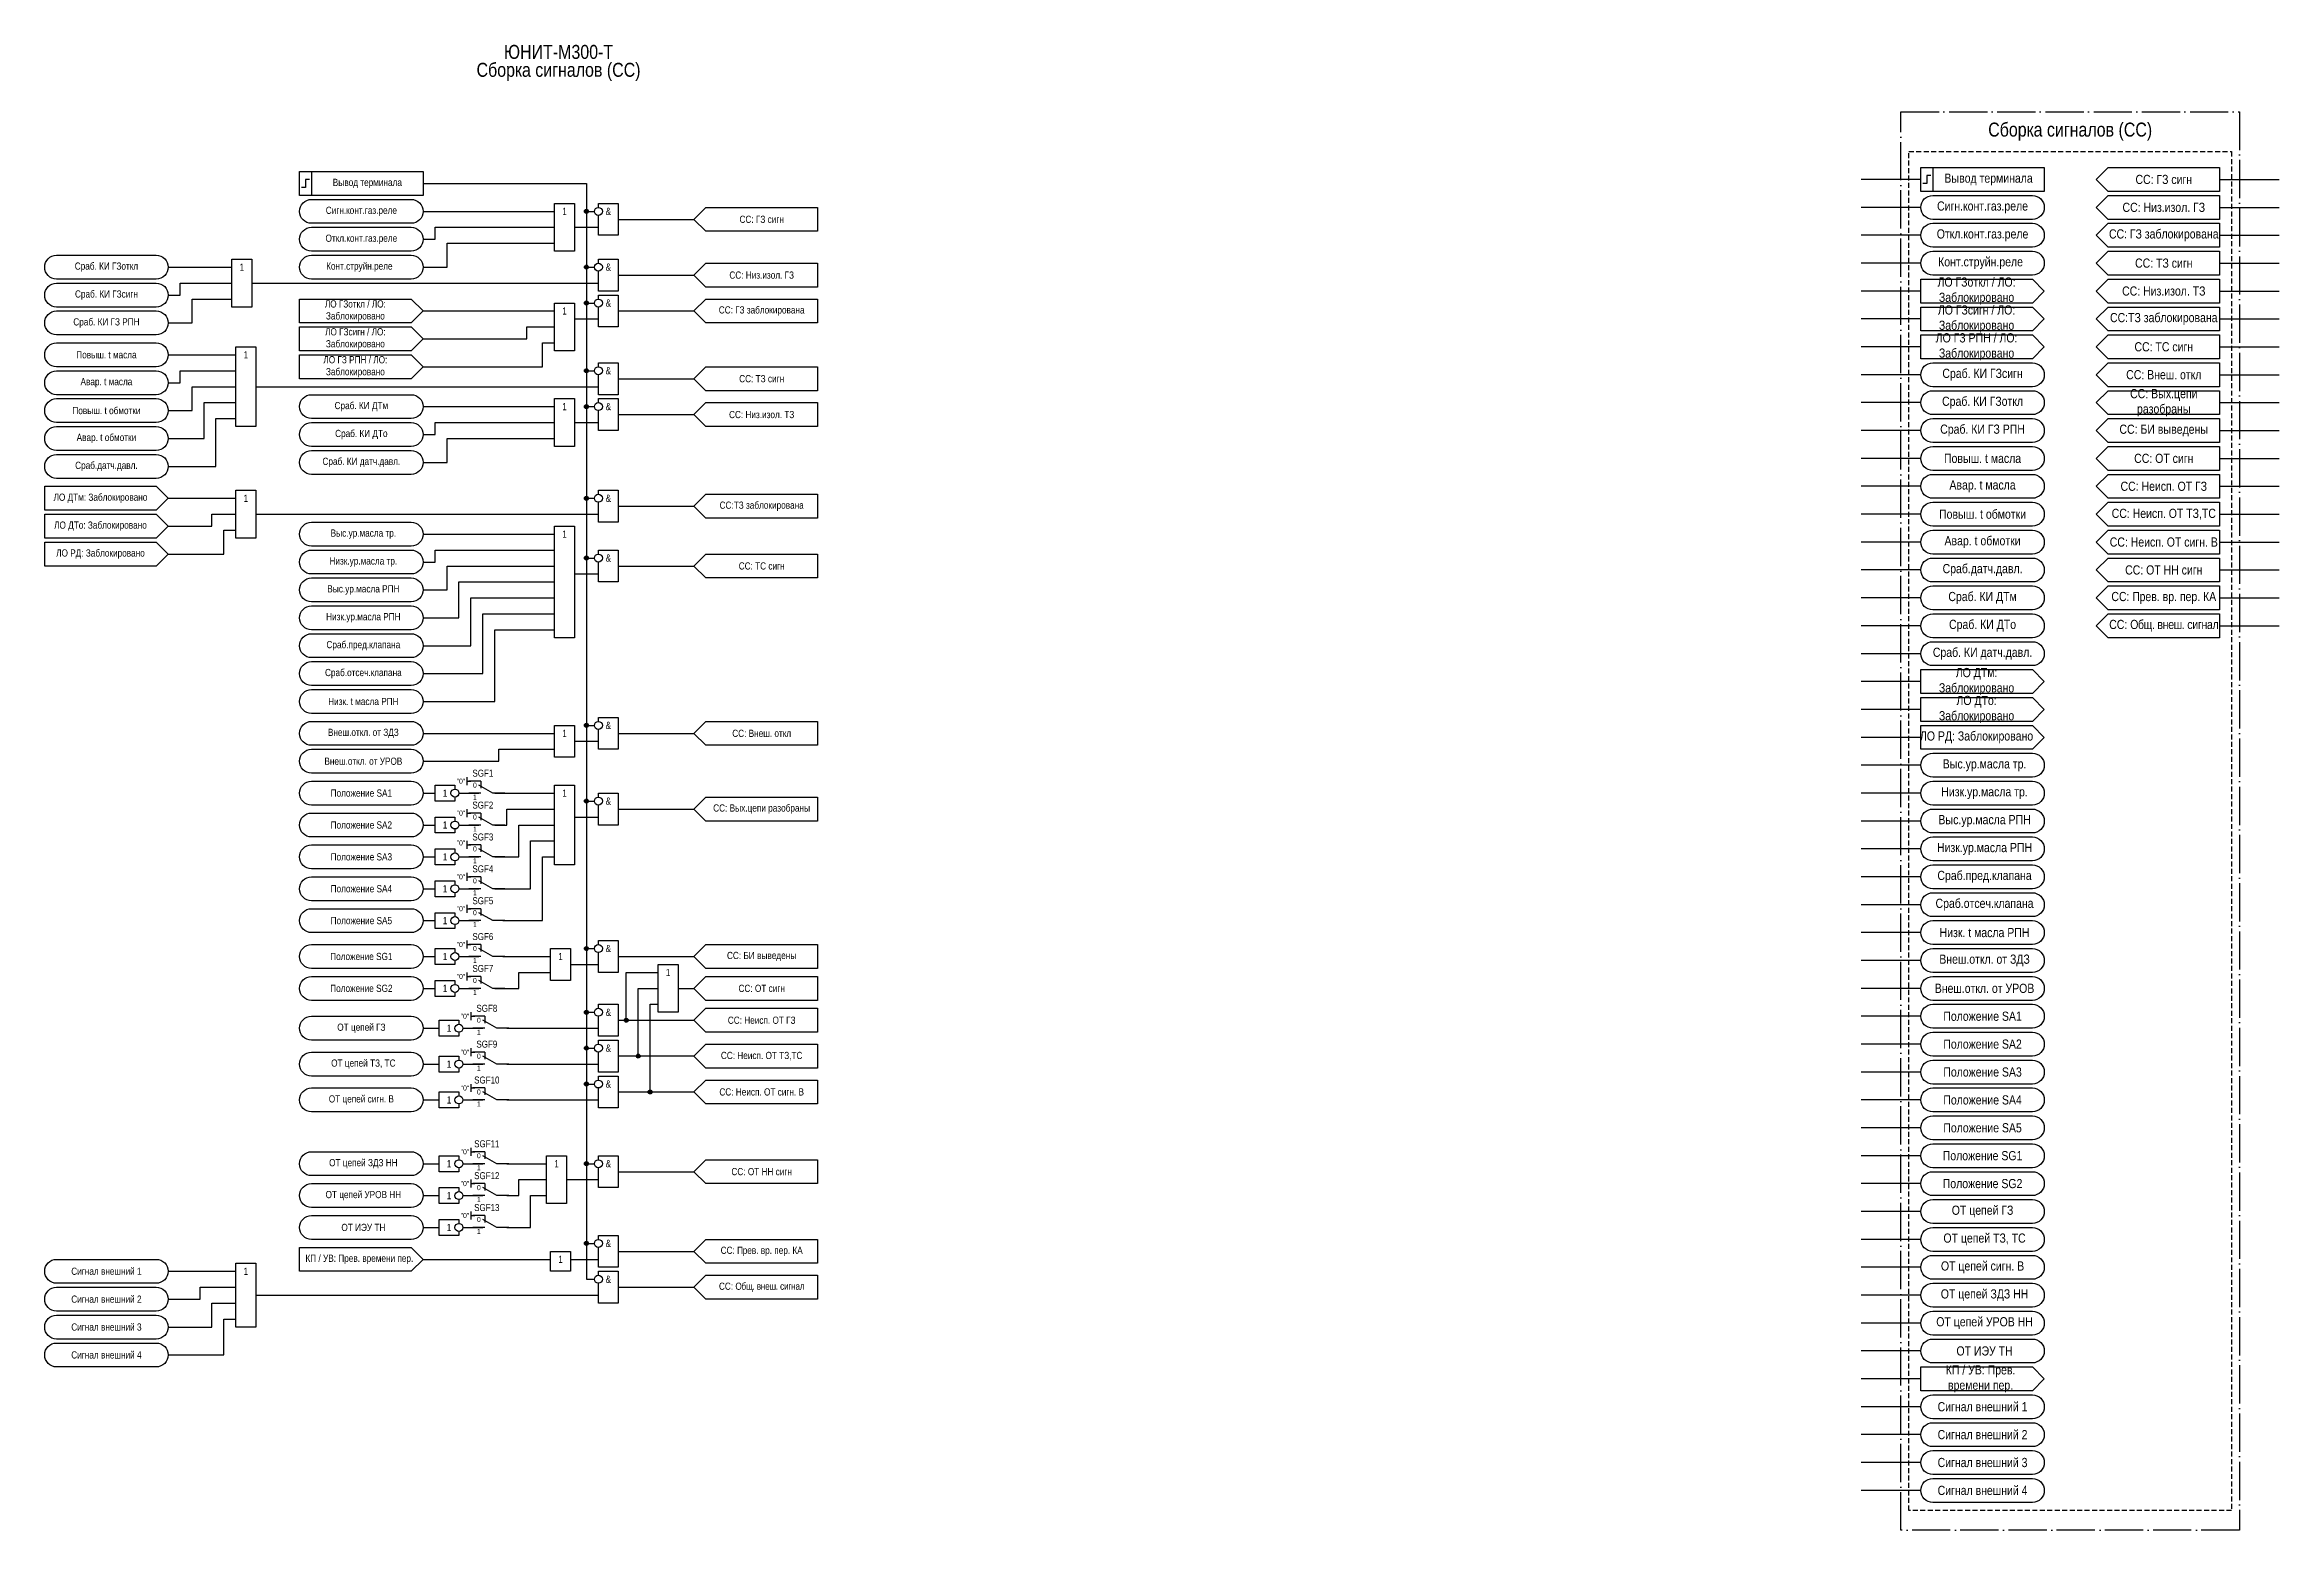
# Model space of a CAD drawing. Header units: millimetres. Extents: x -59 to 502, y 13 to 386.
import ezdxf
from ezdxf.enums import TextEntityAlignment as Align

# ---------------------------------------------------------------- set-up
doc = ezdxf.new("R2010")
doc.units = ezdxf.units.MM
doc.linetypes.add('ACAD_ISO04W100', pattern=[30, 24, -3, 0, -3])
doc.linetypes.add('штриховая2', pattern=[0.375, 0.25, -0.125])
doc.layers.add('TEXT', color=7, linetype='Continuous', lineweight=25)
doc.layers.add('Основная', color=7, linetype='Continuous')
doc.styles.add('2.5_Gost_RD', font='ARIALN.TTF', dxfattribs={"height": 2.5})
doc.styles.add('3.5_Gost_RD', font='ARIALN.TTF', dxfattribs={"height": 3.5})
doc.styles.add('Вывод', font='ARIALN.TTF', dxfattribs={"height": 2.5})
doc.styles.add('Компонент', font='ARIALN.TTF', dxfattribs={"height": 3.5})

# ---------------------------------------------------------------- blocks, each defined once
blk = doc.blocks.new('*U78')
at = {"layer": 'Основная', "color": 0}
blk.add_line((0, 0), (7, 4), dxfattribs=at)
at = {"layer": 'Основная', "ltscale": 0.35}
blk.add_line((6, 6), (6, 2.5), dxfattribs=at)
blk = doc.blocks.new('*U88')
at = {"layer": 'Основная', "color": 0}
for p, q in [((-3, 6), (-9, 6)), ((-3, 0), (-9, 0)), ((9, 0), (3, 0))]:
    blk.add_line(p, q, dxfattribs=at)
at = {"layer": 'Основная', "ltscale": 0.25, "xscale": -1}
blk.add_blockref('*U78', (3, 0), dxfattribs=at)
at = {"layer": 'Основная'}
for tag, height, style, p in [('ОУ', 3.5, 'Компонент', (-2, 10)), ('В1', 2.5, 'Вывод', (-13, 6)), ('В2', 2.5, 'Вывод', (-6, 4)), ('В3', 2.5, 'Вывод', (-6, -2))]:
    blk.add_attdef(tag, text='', height=height, dxfattribs=dict(at, style=style)).set_placement(p, align=Align.MIDDLE_CENTER)
blk = doc.blocks.new('*U89')
at = {"layer": 'Основная', "color": 0}
for p, q in [((-3, 6), (-9, 6)), ((-3, 0), (-9, 0)), ((9, 0), (3, 0))]:
    blk.add_line(p, q, dxfattribs=at)
at = {"layer": 'Основная', "ltscale": 0.25, "xscale": -1}
blk.add_blockref('*U78', (3, 0), dxfattribs=at)
at = {"layer": 'Основная'}
for tag, height, style, p in [('ОУ', 3.5, 'Компонент', (-2, 10)), ('В1', 2.5, 'Вывод', (-13, 7)), ('В2', 2.5, 'Вывод', (-6, 4)), ('В3', 2.5, 'Вывод', (-6, -2))]:
    blk.add_attdef(tag, text='', height=height, dxfattribs=dict(at, style=style)).set_placement(p, align=Align.MIDDLE_CENTER)
blk = doc.blocks.new('Точка')
at = {"ltscale": 100}
h = blk.add_hatch(color=256, dxfattribs=at)
h.dxf.hatch_style = 1
edge = h.paths.add_edge_path()
edge.add_arc((0, 0), 0.5, 0, 360)
blk.add_circle((0, 0), 0.5, dxfattribs=at)

msp = doc.modelspace()

# ---------------------------------------------------------------- linework, layer by layer
at = {"ltscale": 100}
for p, q in [((412, 352), (397, 352)), ((487, 352), (502, 352)), ((77, 344), (79, 344)), ((412, 345), (397, 345)), ((487, 345), (502, 345)), ((77, 340), (77, 85)), ((412, 338), (397, 338)), ((487, 338), (502, 338)), ((412, 331), (397, 331)), ((487, 331), (502, 331)), ((77, 330), (79, 330)), ((77, 321), (79, 321)), ((412, 324), (397, 324)), ((487, 324), (502, 324)), ((412, 317), (397, 317)), ((487, 317), (502, 317)), ((412, 310), (397, 310)), ((487, 310), (502, 310)), ((77, 304), (79, 304)), ((412, 303), (397, 303)), ((487, 303), (502, 303)), ((77, 295), (79, 295)), ((412, 296), (397, 296)), ((487, 296), (502, 296)), ((412, 289), (397, 289)), ((487, 289), (502, 289)), ((412, 282), (397, 282)), ((487, 282), (502, 282)), ((412, 275), (397, 275)), ((487, 275), (502, 275)), ((77, 272), (79, 272)), ((412, 268), (397, 268)), ((487, 268), (502, 268)), ((412, 261), (397, 261)), ((487, 261), (502, 261)), ((77, 257), (79, 257)), ((412, 254), (397, 254)), ((487, 254), (502, 254)), ((412, 247), (397, 247)), ((487, 247), (502, 247)), ((412, 240), (397, 240)), ((487, 240), (502, 240)), ((412, 233), (397, 233)), ((412, 226), (397, 226)), ((412, 219), (397, 219)), ((77, 215), (79, 215)), ((412, 212), (397, 212)), ((47, 202), (47, 200)), ((412, 205), (397, 205)), ((47, 201), (48, 201)), ((412, 198), (397, 198)), ((47, 194), (47, 192)), ((47, 193), (48, 193)), ((77, 196), (79, 196)), ((412, 191), (397, 191)), ((47, 186), (47, 184)), ((47, 185), (48, 185)), ((412, 184), (397, 184)), ((47, 178), (47, 176)), ((47, 177), (48, 177)), ((412, 177), (397, 177)), ((47, 170), (47, 168)), ((47, 169), (48, 169)), ((412, 170), (397, 170)), ((412, 163), (397, 163)), ((47, 161), (47, 159)), ((47, 160), (48, 160)), ((77, 159), (79, 159)), ((47, 153), (47, 151)), ((47, 152), (48, 152)), ((56, 157), (68, 157)), ((412, 156), (397, 156)), ((412, 149), (397, 149)), ((48, 143), (48, 141)), ((48, 142), (49, 142)), ((77, 143), (79, 143)), ((85, 141), (104, 141)), ((412, 142), (397, 142)), ((36, 139), (40, 139)), ((57, 139), (80, 139)), ((412, 135), (397, 135)), ((36, 130), (40, 130)), ((48, 134), (48, 132)), ((48, 133), (49, 133)), ((57, 130), (80, 130)), ((77, 134), (79, 134)), ((48, 125), (48, 123)), ((48, 124), (49, 124)), ((77, 125), (79, 125)), ((412, 128), (397, 128)), ((36, 121), (40, 121)), ((57, 121), (80, 121)), ((85, 123), (104, 123)), ((412, 121), (397, 121)), ((412, 114), (397, 114)), ((48, 109), (48, 107)), ((48, 108), (49, 108)), ((412, 107), (397, 107)), ((36, 105), (40, 105)), ((48, 101), (48, 99)), ((77, 105), (79, 105)), ((36, 97), (40, 97)), ((48, 100), (49, 100)), ((412, 100), (397, 100)), ((48, 93), (48, 91)), ((48, 92), (49, 92)), ((412, 93), (397, 93)), ((36, 89), (40, 89)), ((77, 85), (79, 85)), ((412, 86), (397, 86)), ((412, 79), (397, 79)), ((412, 72), (397, 72)), ((412, 65), (397, 65)), ((412, 58), (397, 58)), ((412, 51), (397, 51)), ((412, 44), (397, 44)), ((412, 37), (397, 37)), ((412, 30), (397, 30)), ((412, 23), (397, 23))]:
    msp.add_line(p, q, dxfattribs=at)
at = {"color": 251, "linetype": 'ACAD_ISO04W100', "lineweight": 30, "ltscale": 0.4, "true_color": 0x58595b}
msp.add_lwpolyline([(407, 369), (492, 369), (492, 13), (407, 13)], close=True, dxfattribs=at)
at = {"ltscale": 100}
for points in [[(5, 354), (8, 354), (8, 348), (5, 348)], [(5, 354), (36, 354), (36, 348), (5, 348)], [(412, 355), (415, 355), (415, 349), (412, 349)], [(412, 355), (443, 355), (443, 349), (412, 349)], [(69, 346), (74, 346), (74, 334), (69, 334)], [(-12, 332), (-7, 332), (-7, 320), (-12, 320)], [(69, 321), (74, 321), (74, 309), (69, 309)], [(-11, 310), (-6, 310), (-6, 290), (-11, 290)], [(69, 297), (74, 297), (74, 285), (69, 285)], [(-11, 274), (-6, 274), (-6, 262), (-11, 262)], [(69, 265), (74, 265), (74, 237), (69, 237)], [(69, 215), (74, 215), (74, 207), (69, 207)], [(69, 200), (74, 200), (74, 180), (69, 180)], [(68, 159), (73, 159), (73, 151), (68, 151)], [(95, 155), (100, 155), (100, 143), (95, 143)], [(67, 107), (72, 107), (72, 95), (67, 95)], [(-11, 80), (-6, 80), (-6, 64), (-11, 64)], [(68, 83), (73, 83), (73, 78), (68, 78)]]:
    msp.add_lwpolyline(points, close=True, dxfattribs=at)
at = {"linetype": 'штриховая2', "ltscale": 5}
msp.add_lwpolyline([(409, 359), (490, 359), (490, 18), (409, 18)], close=True, dxfattribs=at)
at = {"ltscale": 100}
for points in [[(456, 352), (459, 355), (487, 355), (487, 349), (459, 349), (456, 352)], [(36, 351), (77, 351), (77, 340), (79, 340)], [(36, 351), (77, 351), (77, 340), (79, 340)], [(456, 345), (459, 348), (487, 348), (487, 342), (459, 342), (456, 345)], [(36, 344), (69, 344)], [(80, 345), (80, 346), (85, 346), (85, 338), (80, 338), (80, 343)], [(36, 337), (39, 337), (39, 340), (69, 340)], [(74, 340), (80, 340)], [(85, 342), (104, 342)], [(456, 338), (459, 341), (487, 341), (487, 335), (459, 335), (456, 338)], [(36, 330), (42, 330), (42, 336), (69, 336)], [(80, 331), (80, 332), (85, 332), (85, 324), (80, 324), (80, 329)], [(456, 331), (459, 334), (487, 334), (487, 328), (459, 328), (456, 331)], [(-28, 330), (-12, 330)], [(-28, 323), (-25, 323), (-25, 326), (-12, 326)], [(-7, 326), (80, 326)], [(85, 328), (104, 328)], [(412, 327), (440, 327), (443, 324), (440, 321), (412, 321), (412, 327)], [(456, 324), (459, 327), (487, 327), (487, 321), (459, 321), (456, 324)], [(-28, 316), (-22, 316), (-22, 322), (-12, 322)], [(80, 322), (80, 323), (85, 323), (85, 315), (80, 315), (80, 320)], [(412, 320), (440, 320), (443, 317), (440, 314), (412, 314), (412, 320)], [(456, 317), (459, 320), (487, 320), (487, 314), (459, 314), (456, 317)], [(36, 319), (69, 319)], [(36, 312), (62, 312), (62, 315), (69, 315)], [(74, 317), (80, 317)], [(85, 319), (104, 319)], [(36, 305), (66, 305), (66, 311), (69, 311)], [(412, 313), (440, 313), (443, 310), (440, 307), (412, 307), (412, 313)], [(456, 310), (459, 313), (487, 313), (487, 307), (459, 307), (456, 310)], [(-28, 308), (-11, 308)], [(-28, 301), (-25, 301), (-25, 304), (-11, 304)], [(80, 305), (80, 306), (85, 306), (85, 298), (80, 298), (80, 303)], [(456, 303), (459, 306), (487, 306), (487, 300), (459, 300), (456, 303)], [(-28, 294), (-22, 294), (-22, 300), (-11, 300)], [(-6, 300), (80, 300)], [(85, 302), (104, 302)], [(456, 296), (459, 299), (487, 299), (487, 293), (459, 293), (456, 296)], [(-28, 287), (-19, 287), (-19, 296), (-11, 296)], [(-28, 280), (-16, 280), (-16, 292), (-11, 292)], [(36, 295), (69, 295)], [(80, 296), (80, 297), (85, 297), (85, 289), (80, 289), (80, 294)], [(85, 293), (104, 293)], [(456, 289), (459, 292), (487, 292), (487, 286), (459, 286), (456, 289)], [(36, 288), (39, 288), (39, 291), (69, 291)], [(36, 281), (42, 281), (42, 287), (69, 287)], [(74, 291), (80, 291)], [(456, 282), (459, 285), (487, 285), (487, 279), (459, 279), (456, 282)], [(456, 275), (459, 278), (487, 278), (487, 272), (459, 272), (456, 275)], [(-28, 272), (-11, 272)], [(80, 273), (80, 274), (85, 274), (85, 266), (80, 266), (80, 271)], [(85, 270), (104, 270)], [(456, 268), (459, 271), (487, 271), (487, 265), (459, 265), (456, 268)], [(-28, 265), (-17, 265), (-17, 268), (-11, 268)], [(-28, 258), (-14, 258), (-14, 264), (-11, 264)], [(-6, 268), (80, 268)], [(456, 261), (459, 264), (487, 264), (487, 258), (459, 258), (456, 261)], [(36, 263), (69, 263)], [(36, 256), (39, 256), (39, 259), (69, 259)], [(80, 258), (80, 259), (85, 259), (85, 251), (80, 251), (80, 256)], [(36, 249), (42, 249), (42, 255), (69, 255)], [(74, 253), (80, 253)], [(85, 255), (104, 255)], [(456, 254), (459, 257), (487, 257), (487, 251), (459, 251), (456, 254)], [(36, 242), (45, 242), (45, 251), (69, 251)], [(36, 235), (48, 235), (48, 247), (69, 247)], [(456, 247), (459, 250), (487, 250), (487, 244), (459, 244), (456, 247)], [(36, 228), (51, 228), (51, 243), (69, 243)], [(456, 240), (459, 243), (487, 243), (487, 237), (459, 237), (456, 240)], [(36, 221), (54, 221), (54, 239), (69, 239)], [(412, 229), (440, 229), (443, 226), (440, 223), (412, 223), (412, 229)], [(412, 222), (440, 222), (443, 219), (440, 216), (412, 216), (412, 222)], [(80, 216), (80, 217), (85, 217), (85, 209), (80, 209), (80, 214)], [(412, 215), (440, 215), (443, 212), (440, 209), (412, 209), (412, 215)], [(36, 213), (69, 213)], [(36, 206), (55, 206), (55, 209), (69, 209)], [(74, 211), (80, 211)], [(85, 213), (104, 213)], [(36, 198), (39, 198)], [(44, 197), (44, 196), (39, 196), (39, 200), (44, 200), (44, 199)], [(45, 198), (50, 198)], [(54, 198), (69, 198)], [(80, 197), (80, 198), (85, 198), (85, 190), (80, 190), (80, 195)], [(44, 189), (44, 188), (39, 188), (39, 192), (44, 192), (44, 191)], [(54, 190), (57, 190), (57, 194), (69, 194)], [(74, 192), (80, 192)], [(85, 194), (104, 194)], [(36, 190), (39, 190)], [(45, 190), (50, 190)], [(54, 182), (60, 182), (60, 190), (69, 190)], [(54, 174), (63, 174), (63, 186), (69, 186)], [(36, 182), (39, 182)], [(44, 181), (44, 180), (39, 180), (39, 184), (44, 184), (44, 183)], [(45, 182), (50, 182)], [(56, 166), (66, 166), (66, 182), (69, 182)], [(36, 174), (39, 174)], [(44, 173), (44, 172), (39, 172), (39, 176), (44, 176), (44, 175)], [(45, 174), (50, 174)], [(36, 166), (39, 166)], [(44, 165), (44, 164), (39, 164), (39, 168), (44, 168), (44, 167)], [(45, 166), (50, 166)], [(44, 156), (44, 155), (39, 155), (39, 159), (44, 159), (44, 158)], [(80, 160), (80, 161), (85, 161), (85, 153), (80, 153), (80, 158)], [(36, 157), (39, 157)], [(45, 157), (50, 157)], [(54, 149), (60, 149), (60, 153), (68, 153)], [(73, 155), (80, 155)], [(85, 157), (104, 157)], [(87, 141), (87, 153), (95, 153)], [(36, 149), (39, 149)], [(44, 148), (44, 147), (39, 147), (39, 151), (44, 151), (44, 150)], [(45, 149), (50, 149)], [(90, 132), (90, 149), (95, 149)], [(100, 149), (104, 149)], [(45, 138), (45, 137), (40, 137), (40, 141), (45, 141), (45, 140)], [(80, 144), (80, 145), (85, 145), (85, 137), (80, 137), (80, 142)], [(93, 123), (93, 145), (95, 145)], [(46, 139), (51, 139)], [(80, 135), (80, 136), (85, 136), (85, 128), (80, 128), (80, 133)], [(45, 129), (45, 128), (40, 128), (40, 132), (45, 132), (45, 131)], [(46, 130), (51, 130)], [(104, 132), (85, 132)], [(80, 126), (80, 127), (85, 127), (85, 119), (80, 119), (80, 124)], [(45, 120), (45, 119), (40, 119), (40, 123), (45, 123), (45, 122)], [(46, 121), (51, 121)], [(45, 104), (45, 103), (40, 103), (40, 107), (45, 107), (45, 106)], [(80, 106), (80, 107), (85, 107), (85, 99), (80, 99), (80, 104)], [(46, 105), (51, 105)], [(57, 105), (67, 105)], [(57, 97), (60, 97), (60, 101), (67, 101)], [(72, 101), (80, 101)], [(85, 103), (104, 103)], [(45, 96), (45, 95), (40, 95), (40, 99), (45, 99), (45, 98)], [(46, 97), (51, 97)], [(57, 89), (63, 89), (63, 97), (67, 97)], [(45, 88), (45, 87), (40, 87), (40, 91), (45, 91), (45, 90)], [(46, 89), (51, 89)], [(77, 85), (77, 76), (79, 76)], [(80, 86), (80, 87), (85, 87), (85, 79), (80, 79), (80, 84)], [(36, 81), (68, 81)], [(73, 81), (80, 81)], [(85, 83), (104, 83)], [(-28, 78), (-11, 78)], [(-28, 71), (-20, 71), (-20, 74), (-11, 74)], [(80, 77), (80, 78), (85, 78), (85, 70), (80, 70), (80, 75)], [(85, 74), (104, 74)], [(-28, 64), (-17, 64), (-17, 70), (-11, 70)], [(-6, 72), (80, 72)], [(-28, 57), (-14, 57), (-14, 66), (-11, 66)], [(412, 54), (440, 54), (443, 51), (440, 48), (412, 48), (412, 54)]]:
    msp.add_lwpolyline(points, dxfattribs=at)
at = {"lineweight": 30, "ltscale": 100}
for points in [[(7.5, 352), (6.5, 352), (6.5, 350), (5.5, 350)], [(414.5, 353), (413.5, 353), (413.5, 351), (412.5, 351)]]:
    msp.add_lwpolyline(points, dxfattribs=at)
at = {"ltscale": 100}
for points in [[(415, 342, -1), (415, 348), (440, 348, -1), (440, 342)], [(415, 335, -1), (415, 341), (440, 341, -1), (440, 335)], [(415, 328, -1), (415, 334), (440, 334, -1), (440, 328)], [(415, 300, -1), (415, 306), (440, 306, -1), (440, 300)], [(415, 293, -1), (415, 299), (440, 299, -1), (440, 293)], [(415, 286, -1), (415, 292), (440, 292, -1), (440, 286)], [(415, 279, -1), (415, 285), (440, 285, -1), (440, 279)], [(415, 272, -1), (415, 278), (440, 278, -1), (440, 272)], [(415, 265, -1), (415, 271), (440, 271, -1), (440, 265)], [(415, 258, -1), (415, 264), (440, 264, -1), (440, 258)], [(415, 251, -1), (415, 257), (440, 257, -1), (440, 251)], [(415, 244, -1), (415, 250), (440, 250, -1), (440, 244)], [(415, 237, -1), (415, 243), (440, 243, -1), (440, 237)], [(415, 230, -1), (415, 236), (440, 236, -1), (440, 230)], [(415, 202, -1), (415, 208), (440, 208, -1), (440, 202)], [(415, 195, -1), (415, 201), (440, 201, -1), (440, 195)], [(415, 188, -1), (415, 194), (440, 194, -1), (440, 188)], [(415, 181, -1), (415, 187), (440, 187, -1), (440, 181)], [(415, 174, -1), (415, 180), (440, 180, -1), (440, 174)], [(415, 167, -1), (415, 173), (440, 173, -1), (440, 167)], [(415, 160, -1), (415, 166), (440, 166, -1), (440, 160)], [(415, 153, -1), (415, 159), (440, 159, -1), (440, 153)], [(415, 146, -1), (415, 152), (440, 152, -1), (440, 146)], [(415, 139, -1), (415, 145), (440, 145, -1), (440, 139)], [(415, 132, -1), (415, 138), (440, 138, -1), (440, 132)], [(415, 125, -1), (415, 131), (440, 131, -1), (440, 125)], [(415, 118, -1), (415, 124), (440, 124, -1), (440, 118)], [(415, 111, -1), (415, 117), (440, 117, -1), (440, 111)], [(415, 104, -1), (415, 110), (440, 110, -1), (440, 104)], [(415, 97, -1), (415, 103), (440, 103, -1), (440, 97)], [(415, 90, -1), (415, 96), (440, 96, -1), (440, 90)], [(415, 83, -1), (415, 89), (440, 89, -1), (440, 83)], [(415, 76, -1), (415, 82), (440, 82, -1), (440, 76)], [(415, 69, -1), (415, 75), (440, 75, -1), (440, 69)], [(415, 62, -1), (415, 68), (440, 68, -1), (440, 62)], [(415, 55, -1), (415, 61), (440, 61, -1), (440, 55)], [(415, 41, -1), (415, 47), (440, 47, -1), (440, 41)], [(415, 34, -1), (415, 40), (440, 40, -1), (440, 34)], [(415, 27, -1), (415, 33), (440, 33, -1), (440, 27)], [(415, 20, -1), (415, 26), (440, 26, -1), (440, 20)]]:
    msp.add_lwpolyline(points, format="xyb", close=True, dxfattribs=at)
for centre in [(80, 344), (80, 330), (80, 321), (80, 304), (80, 295), (80, 272), (80, 257), (80, 215), (44, 198), (80, 196), (44, 190), (44, 182), (44, 174), (44, 166), (44, 157), (80, 159), (44, 149), (80, 143), (45, 139), (80, 134), (45, 130), (80, 125), (45, 121), (45, 105), (80, 105), (45, 97), (45, 89), (80, 85), (80, 76)]:
    msp.add_circle(centre, 1, dxfattribs=at)
at = {"layer": 'TEXT', "ltscale": 100}
for points in [[(8, 341, -1), (8, 347), (33, 347, -1), (33, 341)], [(8, 334, -1), (8, 340), (33, 340, -1), (33, 334)], [(-56, 327, -1), (-56, 333), (-31, 333, -1), (-31, 327)], [(8, 327, -1), (8, 333), (33, 333, -1), (33, 327)], [(-56, 320, -1), (-56, 326), (-31, 326, -1), (-31, 320)], [(-56, 313, -1), (-56, 319), (-31, 319, -1), (-31, 313)], [(-56, 305, -1), (-56, 311), (-31, 311, -1), (-31, 305)], [(-56, 298, -1), (-56, 304), (-31, 304, -1), (-31, 298)], [(8, 292, -1), (8, 298), (33, 298, -1), (33, 292)], [(-56, 291, -1), (-56, 297), (-31, 297, -1), (-31, 291)], [(-56, 284, -1), (-56, 290), (-31, 290, -1), (-31, 284)], [(8, 285, -1), (8, 291), (33, 291, -1), (33, 285)], [(-56, 277, -1), (-56, 283), (-31, 283, -1), (-31, 277)], [(8, 278, -1), (8, 284), (33, 284, -1), (33, 278)], [(8, 260, -1), (8, 266), (33, 266, -1), (33, 260)], [(8, 253, -1), (8, 259), (33, 259, -1), (33, 253)], [(8, 246, -1), (8, 252), (33, 252, -1), (33, 246)], [(8, 239, -1), (8, 245), (33, 245, -1), (33, 239)], [(8, 232, -1), (8, 238), (33, 238, -1), (33, 232)], [(8, 225, -1), (8, 231), (33, 231, -1), (33, 225)], [(8, 218, -1), (8, 224), (33, 224, -1), (33, 218)], [(8, 210, -1), (8, 216), (33, 216, -1), (33, 210)], [(8, 203, -1), (8, 209), (33, 209, -1), (33, 203)], [(8, 195, -1), (8, 201), (33, 201, -1), (33, 195)], [(8, 187, -1), (8, 193), (33, 193, -1), (33, 187)], [(8, 179, -1), (8, 185), (33, 185, -1), (33, 179)], [(8, 171, -1), (8, 177), (33, 177, -1), (33, 171)], [(8, 163, -1), (8, 169), (33, 169, -1), (33, 163)], [(8, 154, -1), (8, 160), (33, 160, -1), (33, 154)], [(8, 146, -1), (8, 152), (33, 152, -1), (33, 146)], [(8, 136, -1), (8, 142), (33, 142, -1), (33, 136)], [(8, 127, -1), (8, 133), (33, 133, -1), (33, 127)], [(8, 118, -1), (8, 124), (33, 124, -1), (33, 118)], [(8, 102, -1), (8, 108), (33, 108, -1), (33, 102)], [(8, 94, -1), (8, 100), (33, 100, -1), (33, 94)], [(8, 86, -1), (8, 92), (33, 92, -1), (33, 86)], [(-56, 75, -1), (-56, 81), (-31, 81, -1), (-31, 75)], [(-56, 68, -1), (-56, 74), (-31, 74, -1), (-31, 68)], [(-56, 61, -1), (-56, 67), (-31, 67, -1), (-31, 61)], [(-56, 54, -1), (-56, 60), (-31, 60, -1), (-31, 54)]]:
    msp.add_lwpolyline(points, format="xyb", close=True, dxfattribs=at)
for points in [[(104, 342), (107, 345), (135, 345), (135, 339), (107, 339), (104, 342)], [(104, 328), (107, 331), (135, 331), (135, 325), (107, 325), (104, 328)], [(5, 322), (33, 322), (36, 319), (33, 316), (5, 316), (5, 322)], [(104, 319), (107, 322), (135, 322), (135, 316), (107, 316), (104, 319)], [(5, 315), (33, 315), (36, 312), (33, 309), (5, 309), (5, 315)], [(5, 308), (33, 308), (36, 305), (33, 302), (5, 302), (5, 308)], [(104, 302), (107, 305), (135, 305), (135, 299), (107, 299), (104, 302)], [(104, 293), (107, 296), (135, 296), (135, 290), (107, 290), (104, 293)], [(-59, 275), (-31, 275), (-28, 272), (-31, 269), (-59, 269), (-59, 275)], [(104, 270), (107, 273), (135, 273), (135, 267), (107, 267), (104, 270)], [(-59, 268), (-31, 268), (-28, 265), (-31, 262), (-59, 262), (-59, 268)], [(-59, 261), (-31, 261), (-28, 258), (-31, 255), (-59, 255), (-59, 261)], [(104, 255), (107, 258), (135, 258), (135, 252), (107, 252), (104, 255)], [(104, 213), (107, 216), (135, 216), (135, 210), (107, 210), (104, 213)], [(104, 194), (107, 197), (135, 197), (135, 191), (107, 191), (104, 194)], [(104, 157), (107, 160), (135, 160), (135, 154), (107, 154), (104, 157)], [(104, 149), (107, 152), (135, 152), (135, 146), (107, 146), (104, 149)], [(104, 141), (107, 144), (135, 144), (135, 138), (107, 138), (104, 141)], [(104, 132), (107, 135), (135, 135), (135, 129), (107, 129), (104, 132)], [(104, 123), (107, 126), (135, 126), (135, 120), (107, 120), (104, 123)], [(104, 103), (107, 106), (135, 106), (135, 100), (107, 100), (104, 103)], [(104, 83), (107, 86), (135, 86), (135, 80), (107, 80), (104, 83)], [(5, 84), (33, 84), (36, 81), (33, 78), (5, 78), (5, 84)], [(104, 74), (107, 77), (135, 77), (135, 71), (107, 71), (104, 74)]]:
    msp.add_lwpolyline(points, dxfattribs=at)

# ---------------------------------------------------------------- block references
at = {"ltscale": 100}
for p in [(77, 344), (77, 330), (77, 321), (77, 304), (77, 295), (77, 272), (77, 257), (77, 215), (77, 196), (77, 159), (77, 143), (87, 141), (77, 134), (90, 132), (77, 125), (93, 123), (77, 105), (77, 85)]:
    msp.add_blockref('Точка', p, dxfattribs=at)
at = {"layer": 'Основная', "ltscale": 0.25, "xscale": 0.5, "yscale": 0.5, "zscale": 0.5}
for name, p, values in [('*U88', (52, 198), {'ОУ': 'SGF1', 'В1': '"0"', 'В2': '0', 'В3': '1'}), ('*U88', (52, 190), {'ОУ': 'SGF2', 'В1': '"0"', 'В2': '0', 'В3': '1'}), ('*U89', (52, 182), {'ОУ': 'SGF3', 'В1': '"0"', 'В2': '0', 'В3': '1'}), ('*U88', (52, 174), {'ОУ': 'SGF4', 'В1': '"0"', 'В2': '0', 'В3': '1'}), ('*U88', (52, 166), {'ОУ': 'SGF5', 'В1': '"0"', 'В2': '0', 'В3': '1'}), ('*U88', (52, 157), {'ОУ': 'SGF6', 'В1': '"0"', 'В2': '0', 'В3': '1'}), ('*U88', (52, 149), {'ОУ': 'SGF7', 'В1': '"0"', 'В2': '0', 'В3': '1'}), ('*U88', (53, 139), {'ОУ': 'SGF8', 'В1': '"0"', 'В2': '0', 'В3': '1'}), ('*U88', (53, 130), {'ОУ': 'SGF9', 'В1': '"0"', 'В2': '0', 'В3': '1'}), ('*U88', (53, 121), {'ОУ': 'SGF10', 'В1': '"0"', 'В2': '0', 'В3': '1'}), ('*U88', (53, 105), {'ОУ': 'SGF11', 'В1': '"0"', 'В2': '0', 'В3': '1'}), ('*U88', (53, 97), {'ОУ': 'SGF12', 'В1': '"0"', 'В2': '0', 'В3': '1'}), ('*U88', (53, 89), {'ОУ': 'SGF13', 'В1': '"0"', 'В2': '0', 'В3': '1'})]:
    msp.add_blockref(name, p, dxfattribs=at).add_auto_attribs(values)

# ---------------------------------------------------------------- texts
at = {"color": 30, "ltscale": 100, "char_height": 3.5, "width": 140, "attachment_point": 5, "style": '3.5_Gost_RD'}
for s, insert in [('Сборка сигналов (СС)', (70, 379)), ('ЮНИТ-М300-Т', (70, 384))]:
    msp.add_mtext(s, dxfattribs=dict(at, insert=insert))
at = {"color": 30, "ltscale": 100, "true_color": 0xef8637, "insert": (449.5, 364), "char_height": 3.5, "width": 85, "attachment_point": 5, "style": '3.5_Gost_RD'}
msp.add_mtext('Сборка сигналов (СС)', dxfattribs=at)
at = {"ltscale": 100, "attachment_point": 5, "style": '2.5_Gost_RD'}
for s, insert, char_height, width in [('СС: ГЗ сигн', (473, 352), 2.3, 28), ('1', (71.5, 344), 1.8, 5), ('&', (82.5, 344), 1.8, 5), ('\\A1;Сигн.конт.газ.реле', (427.5, 345), 2.3, 31), ('СС: Низ.изол. ГЗ', (473, 345), 2.3, 28), ('\\A1;Откл.конт.газ.реле', (427.5, 338), 2.3, 31), ('СС: ГЗ заблокирована', (473, 338), 2.3, 28), ('\\A1;Конт.струйн.реле', (427, 331), 2.3, 31), ('СС: ТЗ сигн', (473, 331), 2.3, 28), ('1', (-9.5, 330), 1.8, 5), ('&', (82.5, 330), 1.8, 5), ('1', (71.5, 319), 1.8, 5), ('&', (82.5, 321), 1.8, 5), ('СС: Низ.изол. ТЗ', (473, 324), 2.3, 28), ('СС:ТЗ заблокирована', (473, 317), 2.3, 28), ('1', (-8.5, 308), 1.8, 5), ('СС: ТС сигн', (473, 310), 2.3, 28), ('&', (82.5, 304), 1.8, 5), ('\\A1;Сраб. КИ ГЗсигн', (427.5, 303), 2.3, 31), ('СС: Внеш. откл', (473, 303), 2.3, 28), ('\\A1;Сраб. КИ ГЗоткл', (427.5, 296), 2.3, 31), ('СС: Вых.цепи разобраны', (473, 296), 2.3, 28), ('1', (71.5, 295), 1.8, 5), ('&', (82.5, 295), 1.8, 5), ('\\A1;Сраб. КИ ГЗ РПН', (427.5, 289), 2.3, 31), ('СС: БИ выведены', (473, 289), 2.3, 28), ('\\A1;Повыш. t масла ', (427.5, 282), 2.3, 31), ('СС: ОТ сигн', (473, 282), 2.3, 28), ('\\A1;Авар. t масла ', (427.5, 275), 2.3, 31), ('СС: Неисп. ОТ ГЗ', (473, 275), 2.3, 28), ('1', (-8.5, 272), 1.8, 5), ('&', (82.5, 272), 1.8, 5), ('\\A1;Повыш. t обмотки', (427.5, 268), 2.3, 31), ('СС: Неисп. ОТ ТЗ,ТС', (473, 268), 2.3, 28), ('1', (71.5, 263), 1.8, 5), ('\\A1;Авар. t обмотки', (427.5, 261), 2.3, 31), ('СС: Неисп. ОТ сигн. В', (473, 261), 2.3, 27.7859), ('&', (82.5, 257), 1.8, 5), ('\\A1;Сраб.датч.давл.', (427.5, 254), 2.3, 31), ('СС: ОТ НН сигн', (473, 254), 2.3, 28), ('\\A1;Сраб. КИ ДТм', (427.5, 247), 2.3, 31), ('СС: {\\T0.95;П}рев. вр. пер. КА', (473, 247), 2.3, 28), ('\\A1;Сраб. КИ ДТо', (427.5, 240), 2.3, 31), ('СС: {\\T0.95;Общ. внеш. сигнал}', (473, 240), 2.3, 28), ('\\A1;Сраб. КИ датч.давл.', (427.5, 233), 2.3, 31), ('1', (71.5, 213), 1.8, 5), ('&', (82.5, 215), 1.8, 5), ('\\A1;Выс.ур.масла тр.', (428, 205), 2.3, 31), ('1', (41.5, 198), 1.8, 5), ('1', (71.5, 198), 1.8, 5), ('&', (82.5, 196), 1.8, 5), ('\\A1;Низк.ур.масла тр.', (428, 198), 2.3, 29.7748), ('1', (41.5, 190), 1.8, 5), ('\\A1;Выс.ур.масла РПН', (428, 191), 2.3, 31), ('\\A1;Низк.ур.масла РПН', (428, 184), 2.3, 29.7748), ('1', (41.5, 182), 1.8, 5), ('1', (41.5, 174), 1.8, 5), ('\\A1;Сраб.пред.клапана', (428, 177), 2.3, 31), ('\\A1;Сраб.отсеч.клапана', (428, 170), 2.3, 31), ('1', (41.5, 166), 1.8, 5), ('\\A1;Низк. t масла РПН', (428, 163), 2.3, 29.7748), ('1', (41.5, 157), 1.8, 5), ('1', (70.5, 157), 1.8, 5), ('&', (82.5, 159), 1.8, 5), ('Внеш.откл. от ЗДЗ', (428, 156), 2.3, 28.0147), ('1', (97.5, 153), 1.8, 5), ('1', (41.5, 149), 1.8, 5), ('Внеш.откл. от УРОВ', (428, 149), 2.3, 27.7551), ('&', (82.5, 143), 1.8, 5), ('Положение SA1', (427.5, 142), 2.3, 31), ('1', (42.5, 139), 1.8, 5), ('&', (82.5, 134), 1.8, 5), ('Положение SA2', (427.5, 135), 2.3, 31), ('1', (42.5, 130), 1.8, 5), ('Положение SA3', (427.5, 128), 2.3, 31), ('&', (82.5, 125), 1.8, 5), ('1', (42.5, 121), 1.8, 5), ('Положение SA4', (427.5, 121), 2.3, 31), ('Положение SA5', (427.5, 114), 2.3, 31), ('Положение SG1', (427.5, 107), 2.3, 31), ('1', (42.5, 105), 1.8, 5), ('1', (69.5, 105), 1.8, 5), ('&', (82.5, 105), 1.8, 5), ('\\pt23;Положение SG2', (427.5, 100), 2.3, 31), ('1', (42.5, 97), 1.8, 5), ('1', (42.5, 89), 1.8, 5), ('ОТ цепей ГЗ', (427.5, 93), 2.3, 31), ('&', (82.5, 85), 1.8, 5), ('1', (-8.5, 78), 1.8, 5), ('1', (70.5, 81), 1.8, 5), ('\\pt11.5;ОТ цепей сигн. В', (427.5, 79), 2.3, 31), ('&', (82.5, 76), 1.8, 5), ('ОТ цепей ЗДЗ НН', (428, 72), 2.3, 31), ('ОТ цепей УРОВ НН', (428, 65), 2.3, 31), ('ОТ ИЭУ ТН', (428, 58), 2.3, 31), ('Сигнал внешний 1', (427.5, 44), 2.3, 31), ('Сигнал внешний 2', (427.5, 37), 2.3, 31), ('Сигнал внешний 3', (427.5, 30), 2.3, 31), ('Сигнал внешний 4', (427.5, 23), 2.3, 31)]:
    msp.add_mtext(s, dxfattribs=dict(at, insert=insert, char_height=char_height, width=width))
at = {"layer": 'TEXT', "ltscale": 100, "attachment_point": 5, "style": '2.5_Gost_RD'}
for s, insert, char_height, width in [('Вывод терминала', (429, 352), 2.3, 28), ('Вывод терминала', (22, 351), 1.8, 28), ('\\A1;Сигн.конт.газ.реле', (20.5, 344), 1.8, 28), ('СС: ГЗ сигн', (121, 342), 1.8, 28), ('\\A1;Откл.конт.газ.реле', (20.5, 337), 1.8, 28), ('\\A1;Сраб. КИ ГЗоткл', (-43.5, 330), 1.8, 28), ('\\A1;Конт.струйн.реле', (20, 330), 1.8, 28), ('СС: Низ.изол. ГЗ', (121, 328), 1.8, 28), ('ЛО ГЗоткл / ЛО:\\PЗаблокировано', (426, 324), 2.3, 28), ('\\A1;Сраб. КИ ГЗсигн', (-43.5, 323), 1.8, 28), ('ЛО ГЗоткл / ЛО:\\PЗаблокировано', (19, 319), 1.8, 28), ('СС: ГЗ заблокирована', (121, 319), 1.8, 28), ('ЛО ГЗсигн / ЛО:\\PЗаблокировано', (426, 317), 2.3, 28), ('\\A1;Сраб. КИ ГЗ РПН', (-43.5, 316), 1.8, 28), ('ЛО ГЗсигн / ЛО:\\PЗаблокировано', (19, 312), 1.8, 28), ('\\A1;Повыш. t масла ', (-43.5, 308), 1.8, 28), ('ЛО ГЗ РПН / ЛО: Заблокировано', (426, 310), 2.3, 28), ('ЛО ГЗ РПН / ЛО: Заблокировано', (19, 305), 1.8, 28), ('\\A1;Авар. t масла ', (-43.5, 301), 1.8, 28), ('СС: ТЗ сигн', (121, 302), 1.8, 28), ('\\A1;Повыш. t обмотки', (-43.5, 294), 1.8, 28), ('\\A1;Сраб. КИ ДТм', (20.5, 295), 1.8, 28), ('СС: Низ.изол. ТЗ', (121, 293), 1.8, 28), ('\\A1;Авар. t обмотки', (-43.5, 287), 1.8, 28), ('\\A1;Сраб. КИ ДТо', (20.5, 288), 1.8, 28), ('\\A1;Сраб.датч.давл.', (-43.5, 280), 1.8, 28), ('\\A1;Сраб. КИ датч.давл.', (20.5, 281), 1.8, 28), ('ЛО ДТм: Заблокировано', (-45, 272), 1.8, 28), ('СС:ТЗ заблокирована', (121, 270), 1.8, 28), ('ЛО ДТо: Заблокировано', (-45, 265), 1.8, 28), ('\\A1;Выс.ур.масла тр.', (21, 263), 1.8, 28), ('ЛО РД: Заблокировано', (-45, 258), 1.8, 28), ('\\A1;Низк.ур.масла тр.', (21, 256), 1.8, 28), ('СС: ТС сигн', (121, 255), 1.8, 28), ('\\A1;Выс.ур.масла РПН', (21, 249), 1.8, 28), ('\\A1;Низк.ур.масла РПН', (21, 242), 1.8, 28), ('\\A1;Сраб.пред.клапана', (21, 235), 1.8, 28), ('\\A1;Сраб.отсеч.клапана', (21, 228), 1.8, 28), ('ЛО ДТм: Заблокировано', (426, 226), 2.3, 28), ('\\A1;Низк. t масла РПН', (21, 221), 1.8, 28), ('ЛО ДТо: Заблокировано', (426, 219), 2.3, 28), ('Внеш.откл. от ЗДЗ', (21, 213), 1.8, 28), ('СС: Внеш. откл', (121, 213), 1.8, 28), ('ЛО РД: Заблокировано', (426, 212), 2.3, 28), ('Внеш.откл. от УРОВ', (21, 206), 1.8, 28), ('Положение SA1', (20.5, 198), 1.8, 28), ('Положение SA2', (20.5, 190), 1.8, 28), ('СС: Вых.цепи разобраны', (121, 194), 1.8, 28), ('Положение SA3', (20.5, 182), 1.8, 28), ('Положение SA4', (20.5, 174), 1.8, 28), ('Положение SA5', (20.5, 166), 1.8, 28), ('Положение SG1', (20.5, 157), 1.8, 28), ('СС: БИ выведены', (121, 157), 1.8, 28), ('\\pt18;Положение SG2', (20.5, 149), 1.8, 28), ('СС: ОТ сигн', (121, 149), 1.8, 28), ('ОТ цепей ГЗ', (20.5, 139), 1.8, 28), ('СС: Неисп. ОТ ГЗ', (121, 141), 1.8, 28), ('ОТ цепей ТЗ, ТС', (21, 130), 1.8, 28), ('СС: Неисп. ОТ ТЗ,ТС', (121, 132), 1.8, 28), ('СС: Неисп. ОТ сигн. В', (121, 123), 1.8, 28), ('\\pt9;ОТ цепей сигн. В', (20.5, 121), 1.8, 28), ('ОТ цепей ЗДЗ НН', (21, 105), 1.8, 28), ('СС: ОТ НН сигн', (121, 103), 1.8, 28), ('ОТ цепей УРОВ НН', (21, 97), 1.8, 28), ('ОТ ИЭУ ТН', (21, 89), 1.8, 28), ('СС: {\\T0.95;П}рев. вр. пер. КА', (121, 83), 1.8, 28), ('ОТ цепей ТЗ, ТС', (428, 86), 2.3, 31), ('Сигнал внешний 1', (-43.5, 78), 1.8, 28), ('КП / УВ: Прев. времени пер.', (20, 81), 1.8, 28), ('СС: {\\T0.95;Общ. внеш. сигнал}', (121, 74), 1.8, 28), ('Сигнал внешний 2', (-43.5, 71), 1.8, 28), ('Сигнал внешний 3', (-43.5, 64), 1.8, 28), ('Сигнал внешний 4', (-43.5, 57), 1.8, 28)]:
    msp.add_mtext(s, dxfattribs=dict(at, insert=insert, char_height=char_height, width=width))
at = {"layer": 'TEXT', "color": 0, "ltscale": 100, "insert": (427, 51), "char_height": 2.3, "width": 27.1297, "attachment_point": 5, "style": '2.5_Gost_RD'}
msp.add_mtext('{\\C256;КП / УВ: Прев. времени пер.}', dxfattribs=at)

doc.saveas('drawing.dxf')
